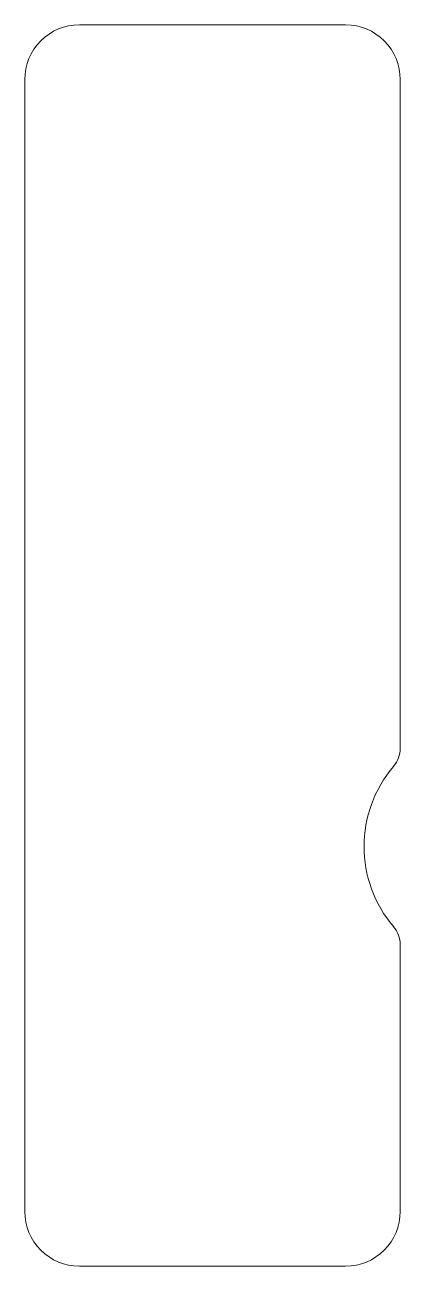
# Model space of a CAD drawing. Header units: inches. Extents: x 48.79 to 49.65, y 35.36 to 38.2.
import ezdxf

# ---------------------------------------------------------------- set-up
doc = ezdxf.new("R2010")
doc.units = ezdxf.units.IN
doc.header["$MEASUREMENT"] = 0
doc.layers.add('Outside cut1', color=3, linetype='Continuous', lineweight=0, true_color=0x00ff00)

msp = doc.modelspace()

# ---------------------------------------------------------------- linework, layer by layer
at = {"layer": 'Outside cut1', "flags": 128}
msp.add_lwpolyline([(49.65, 36.5444), (49.65, 38.075, 0.414214), (49.525, 38.2), (48.915, 38.2, 0.414214), (48.79, 38.075), (48.79, 35.485, 0.414214), (48.915, 35.36), (49.525, 35.36, 0.414214), (49.65, 35.485), (49.65, 35.6756), (49.65, 36.0956)], format="xyb", dxfattribs=at)
at = {"layer": 'Outside cut1'}
for centre, radius, start, end in [((49.5875, 36.5444), 0.0625, 319.4743, 0), ((49.85, 36.32), 0.2828, 139.4743, 220.5257), ((49.5875, 36.0956), 0.0625, 0, 40.5257)]:
    msp.add_arc(centre, radius, start, end, dxfattribs=at)

doc.saveas('drawing.dxf')
